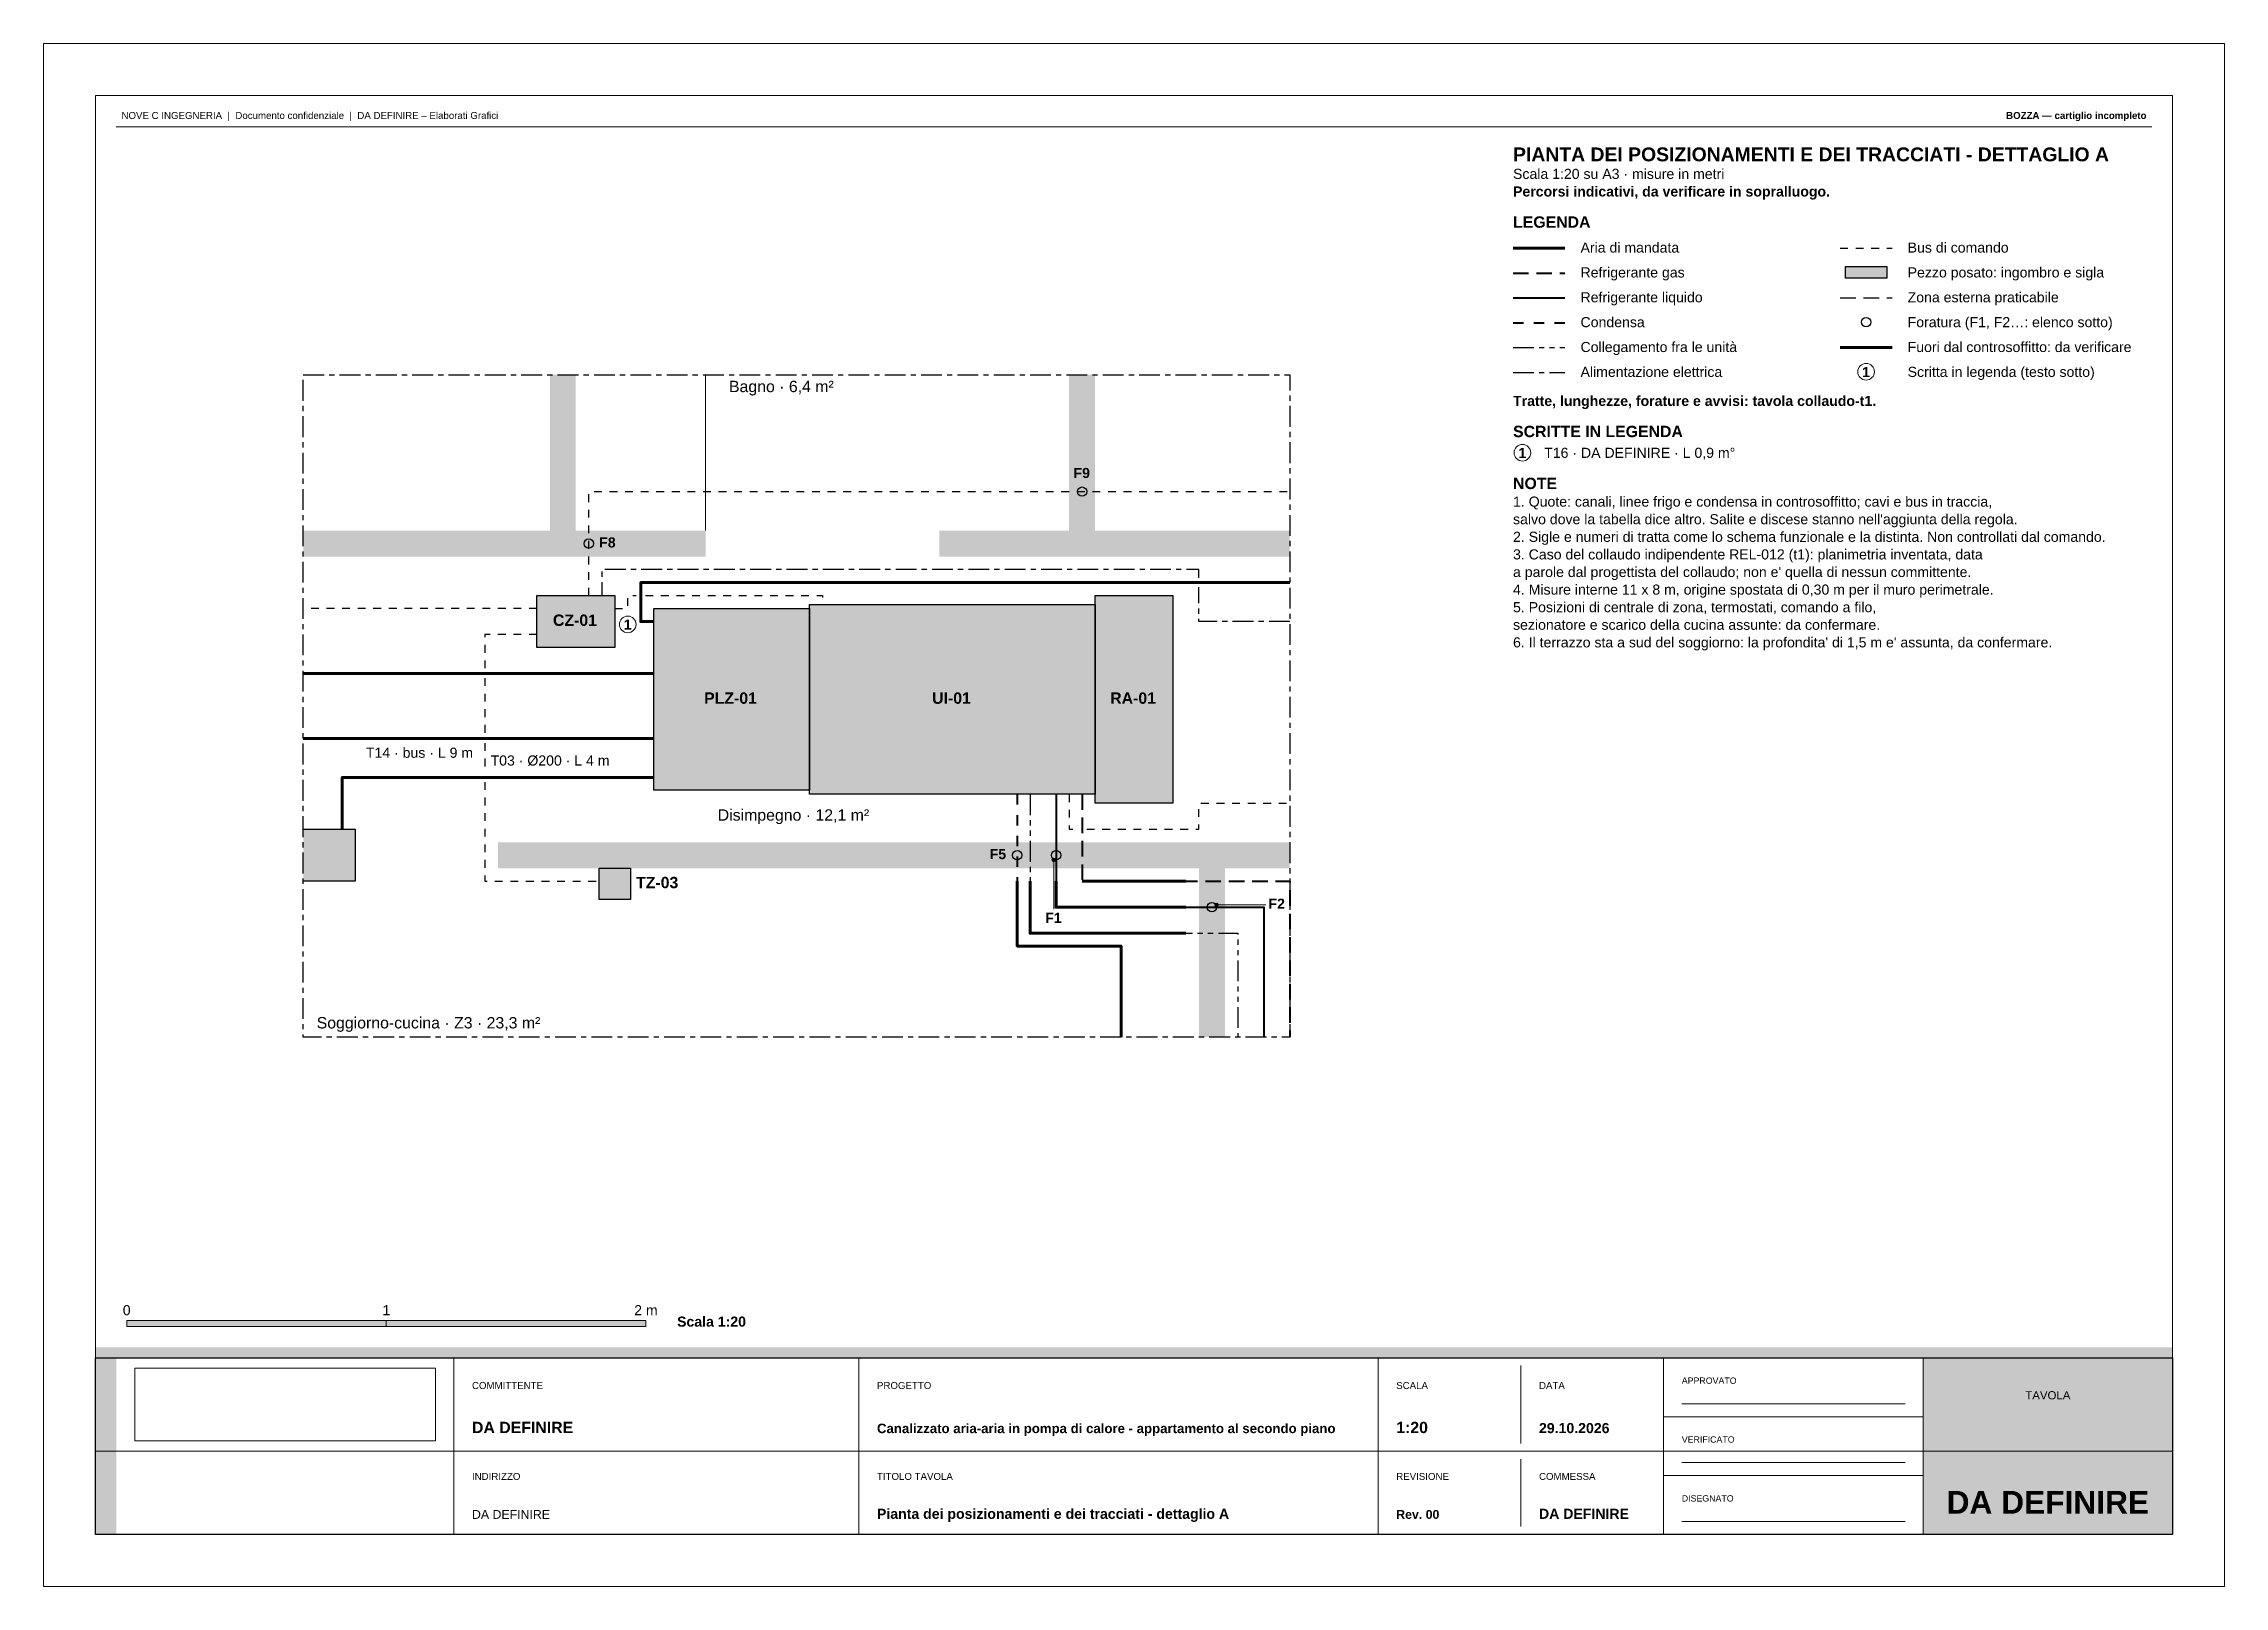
# Paper-space layout 'A3' of a CAD drawing. Header units: millimetres. Extents: x 0 to 420, y 0 to 297.
# The model-space entities are those that its viewports show. They can reach past a viewport. Long polylines and large blocks are cut down to what shows.
import ezdxf
from ezdxf.enums import TextEntityAlignment as Align

# ---------------------------------------------------------------- set-up
doc = ezdxf.new("R2010")
doc.units = ezdxf.units.MM
for name, pattern in [('NOVEC_TRATTO_1P5_1P5', [3, 1.5, -1.5]), ('NOVEC_TRATTO_2_2', [4, 2, -2]), ('NOVEC_TRATTO_3_1P5', [4.5, 3, -1.5]), ('NOVEC_TRATTO_4_1_1_1', [7, 4, -1, 1, -1]), ('NOVEC_TRATTO_4_1_1_1_1_1', [9, 4, -1, 1, -1, 1, -1])]:
    doc.linetypes.add(name, pattern=pattern)
for name, color, linetype, lineweight in [('A-AREA-IDEN', 7, 'Continuous', 18), ('A-DOOR', 7, 'Continuous', 18), ('A-WALL', 7, 'Continuous', 18), ('A-WALL-HOLE', 7, 'Continuous', 18), ('G-ANNO-SCAL', 7, 'Continuous', 18), ('G-ANNO-TTLB', 7, 'Continuous', 18), ('M-ANNO-IDEN', 7, 'Continuous', 18), ('M-ANNO-LEGN', 7, 'Continuous', 18), ('M-ANNO-NCSF', 7, 'Continuous', 18), ('M-EQPM', 7, 'Continuous', 18)]:
    doc.layers.add(name, color=color, linetype=linetype, lineweight=lineweight)
for name, color, linetype, lineweight, true_color in [('E-CTRL-BUS', 160, 'NOVEC_TRATTO_1P5_1P5', 30, 0x2020e0), ('E-POWR-CIRC', 34, 'NOVEC_TRATTO_4_1_1_1', 30, 0x784212), ('E-POWR-LINK', 230, 'NOVEC_TRATTO_4_1_1_1_1_1', 30, 0xe91e63), ('M-CNDS-PIPE', 252, 'NOVEC_TRATTO_2_2', 40, 0x616a6b), ('M-HVAC-SPLY', 134, 'Continuous', 70, 0x148f77), ('M-REFG-GASS', 205, 'NOVEC_TRATTO_3_1P5', 40, 0x6c3483), ('M-REFG-LIQD', 205, 'Continuous', 40, 0x6c3483)]:
    doc.layers.add(name, color=color, linetype=linetype, lineweight=lineweight, true_color=true_color)
doc.layers.add('G-ANNO-NPLT', color=7, linetype='Continuous', lineweight=18, plot=False)
doc.styles.add('NOVEC_ARIAL', font='arial.ttf')
doc.styles.add('NOVEC_ARIAL_GRASSETTO', font='arialbd.ttf')
picture_1 = doc.add_image_def('image1.jpg', size_in_pixel=(2961, 716))

msp = doc.modelspace()

# ---------------------------------------------------------------- hatches: boundary and pattern name
at = {"layer": 'A-WALL', "true_color": 0xb3b3b3}
h = msp.add_hatch(color=9, dxfattribs=at)
h.dxf.hatch_style = 1
h.paths.add_polyline_path([(102.5, 233.25), (102.5, 200.75), (97.5, 200.75), (97.5, 233.25)])
h = msp.add_hatch(color=9, dxfattribs=at)
h.dxf.hatch_style = 1
h.paths.add_polyline_path([(202.5, 233.25), (202.5, 200.75), (197.5, 200.75), (197.5, 233.25)])
h = msp.add_hatch(color=9, dxfattribs=at)
h.dxf.hatch_style = 1
h.paths.add_polyline_path([(50, 203.25), (127.5, 203.25), (127.5, 198.25), (50, 198.25)])
h = msp.add_hatch(color=9, dxfattribs=at)
h.dxf.hatch_style = 1
h.paths.add_polyline_path([(172.5, 203.25), (240, 203.25), (240, 198.25), (172.5, 198.25)])
h = msp.add_hatch(color=9, dxfattribs=at)
h.dxf.hatch_style = 1
h.paths.add_polyline_path([(87.5, 143.25), (240, 143.25), (240, 138.25), (87.5, 138.25)])
h = msp.add_hatch(color=9, dxfattribs=at)
h.dxf.hatch_style = 1
h.paths.add_polyline_path([(227.5, 140.75), (227.5, 105.75), (222.5, 105.75), (222.5, 140.75)])
at = {"layer": 'G-ANNO-SCAL', "true_color": 0x000000}
h = msp.add_hatch(color=250, dxfattribs=at)
h.dxf.hatch_style = 1
h.paths.add_polyline_path([(16, 51.2), (66, 51.2), (66, 50), (16, 50)])
at = {"layer": 'G-ANNO-SCAL', "true_color": 0xffffff}
h = msp.add_hatch(color=255, dxfattribs=at)
h.dxf.hatch_style = 1
h.paths.add_polyline_path([(66, 51.2), (116, 51.2), (116, 50), (66, 50)])
at = {"layer": 'M-ANNO-IDEN', "true_color": 0x000000}
h = msp.add_hatch(color=250, dxfattribs=at)
h.dxf.hatch_style = 1
h.paths.add_polyline_path([(194.2, 139.85, 1), (194.9, 139.85, 1)])
h = msp.add_hatch(color=250, dxfattribs=at)
h.dxf.hatch_style = 1
h.paths.add_polyline_path([(225.55, 131.2, 1), (226.25, 131.2, 1)])
at = {"layer": 'M-ANNO-LEGN', "true_color": 0xffffff}
h = msp.add_hatch(color=255, dxfattribs=at)
h.dxf.hatch_style = 1
h.paths.add_polyline_path([(347, 254.1033), (355, 254.1033), (355, 251.8456), (347, 251.8456)])
at = {"layer": 'M-EQPM', "true_color": 0xffffff}
h = msp.add_hatch(color=255, dxfattribs=at)
h.dxf.hatch_style = 1
h.paths.add_polyline_path([(95, 190.75), (110, 190.75), (110, 180.75), (95, 180.75)])
h = msp.add_hatch(color=255, dxfattribs=at)
h.dxf.hatch_style = 1
h.paths.add_polyline_path([(147.5, 189), (202.5, 189), (202.5, 152.5), (147.5, 152.5)])
h = msp.add_hatch(color=255, dxfattribs=at)
h.dxf.hatch_style = 1
h.paths.add_polyline_path([(202.5, 190.75), (217.5, 190.75), (217.5, 150.75), (202.5, 150.75)])
h = msp.add_hatch(color=255, dxfattribs=at)
h.dxf.hatch_style = 1
h.paths.add_polyline_path([(117.5, 188.25), (147.5, 188.25), (147.5, 153.25), (117.5, 153.25)])
h = msp.add_hatch(color=255, dxfattribs=at)
h.dxf.hatch_style = 1
h.paths.add_polyline_path([(50, 145.75), (60, 145.75), (60, 135.75), (50, 135.75)])
h = msp.add_hatch(color=255, dxfattribs=at)
h.dxf.hatch_style = 1
h.paths.add_polyline_path([(107, 138.25), (113, 138.25), (113, 132.25), (107, 132.25)])

# ---------------------------------------------------------------- linework, layer by layer
at = {"layer": 'A-DOOR', "color": 251, "linetype": 'Continuous', "lineweight": 18, "true_color": 0x555555, "flags": 128}
msp.add_lwpolyline([(127.5, 203.25), (127.5, 233.25)], dxfattribs=at)
at = {"layer": 'A-WALL-HOLE', "color": 250, "lineweight": 25, "true_color": 0x000000}
for centre in [(200, 210.75), (105, 200.75), (187.5, 140.75), (195, 140.75), (225, 130.75)]:
    msp.add_circle(centre, 0.9, dxfattribs=at)
at = {"layer": 'E-CTRL-BUS', "color": 160, "linetype": 'NOVEC_TRATTO_1P5_1P5', "lineweight": 30, "true_color": 0x2020e0, "flags": 128}
for points in [[(105, 190.75), (105, 210.75), (240, 210.75)], [(110, 188.25), (112.5, 188.25), (112.5, 190.75), (114.1, 190.75)], [(115.9, 190.75), (150, 190.75), (150, 189)], [(95, 188.25), (50, 188.25)], [(95, 183.25), (85, 183.25), (85, 176.65)], [(85, 174.85), (85, 164.15)], [(85, 162.35), (85, 156.65)], [(85, 154.85), (85, 135.75), (107, 135.75)], [(197.5, 152.5), (197.5, 145.75), (199.1, 145.75)], [(200.9, 145.75), (222.5, 145.75), (222.5, 150.75), (240, 150.75)]]:
    msp.add_lwpolyline(points, dxfattribs=at)
at = {"layer": 'E-POWR-CIRC', "color": 34, "linetype": 'NOVEC_TRATTO_4_1_1_1', "lineweight": 30, "true_color": 0x784212, "flags": 128}
for points in [[(222.5, 194.15), (222.5, 195.75), (107.5, 195.75), (107.5, 190.75)], [(240, 185.75), (222.5, 185.75), (222.5, 192.35)]]:
    msp.add_lwpolyline(points, dxfattribs=at)
at = {"layer": 'E-POWR-LINK', "color": 230, "linetype": 'NOVEC_TRATTO_4_1_1_1_1_1', "lineweight": 30, "true_color": 0xe91e63, "flags": 128}
msp.add_lwpolyline([(190, 152.5), (190, 125.75), (230, 125.75), (230, 105.75)], dxfattribs=at)
at = {"layer": 'G-ANNO-SCAL', "color": 250, "linetype": 'Continuous', "lineweight": 18, "true_color": 0x000000, "flags": 128}
for points in [[(16, 51.2), (66, 51.2), (66, 50), (16, 50), (16, 51.2)], [(66, 51.2), (116, 51.2), (116, 50), (66, 50), (66, 51.2)]]:
    msp.add_lwpolyline(points, dxfattribs=at)
at = {"layer": 'M-ANNO-IDEN', "color": 250, "linetype": 'NOVEC_TRATTO_4_1_1_1', "lineweight": 25, "true_color": 0x000000, "flags": 128}
msp.add_lwpolyline([(50, 233.25), (240, 233.25), (240, 105.75), (50, 105.75), (50, 233.25)], dxfattribs=at)
at = {"layer": 'M-ANNO-IDEN', "color": 250, "linetype": 'Continuous', "lineweight": 18, "true_color": 0x000000, "flags": 128}
for points in [[(194.55, 139.85), (194.55, 130.35)], [(225.9, 131.2), (235.4, 131.2)]]:
    msp.add_lwpolyline(points, dxfattribs=at)
at = {"layer": 'M-ANNO-IDEN', "color": 250, "lineweight": 20, "true_color": 0x000000}
msp.add_circle((112.5, 185.2), 1.6, dxfattribs=at)
at = {"layer": 'M-ANNO-IDEN', "color": 250, "lineweight": 9, "true_color": 0x000000}
for centre in [(194.55, 139.85), (225.9, 131.2)]:
    msp.add_circle(centre, 0.35, dxfattribs=at)
at = {"layer": 'M-ANNO-LEGN', "color": 134, "linetype": 'Continuous', "lineweight": 70, "true_color": 0x148f77, "flags": 128}
msp.add_lwpolyline([(283, 257.62), (293, 257.62)], dxfattribs=at)
at = {"layer": 'M-ANNO-LEGN', "color": 160, "linetype": 'NOVEC_TRATTO_1P5_1P5', "lineweight": 30, "true_color": 0x2020e0, "flags": 128}
msp.add_lwpolyline([(346, 257.62), (356, 257.62)], dxfattribs=at)
at = {"layer": 'M-ANNO-LEGN', "color": 205, "linetype": 'NOVEC_TRATTO_3_1P5', "lineweight": 40, "true_color": 0x6c3483, "flags": 128}
msp.add_lwpolyline([(283, 252.8333), (293, 252.8333)], dxfattribs=at)
at = {"layer": 'M-ANNO-LEGN', "color": 138, "linetype": 'Continuous', "lineweight": 25, "true_color": 0x1b2631, "flags": 128}
msp.add_lwpolyline([(347, 254.1033), (355, 254.1033), (355, 251.8456), (347, 251.8456), (347, 254.1033)], dxfattribs=at)
at = {"layer": 'M-ANNO-LEGN', "color": 205, "linetype": 'Continuous', "lineweight": 40, "true_color": 0x6c3483, "flags": 128}
msp.add_lwpolyline([(283, 248.0467), (293, 248.0467)], dxfattribs=at)
at = {"layer": 'M-ANNO-LEGN', "color": 65, "linetype": 'NOVEC_TRATTO_3_1P5', "lineweight": 25, "true_color": 0x6b8e23, "flags": 128}
msp.add_lwpolyline([(346, 248.0467), (356, 248.0467)], dxfattribs=at)
at = {"layer": 'M-ANNO-LEGN', "color": 252, "linetype": 'NOVEC_TRATTO_2_2', "lineweight": 40, "true_color": 0x616a6b, "flags": 128}
msp.add_lwpolyline([(283, 243.26), (293, 243.26)], dxfattribs=at)
at = {"layer": 'M-ANNO-LEGN', "color": 230, "linetype": 'NOVEC_TRATTO_4_1_1_1_1_1', "lineweight": 30, "true_color": 0xe91e63, "flags": 128}
msp.add_lwpolyline([(283, 238.4733), (293, 238.4733)], dxfattribs=at)
at = {"layer": 'M-ANNO-LEGN', "color": 31, "linetype": 'Continuous', "lineweight": 211, "true_color": 0xf4c27a, "flags": 128}
msp.add_lwpolyline([(346, 238.4733), (356, 238.4733)], dxfattribs=at)
at = {"layer": 'M-ANNO-LEGN', "color": 34, "linetype": 'NOVEC_TRATTO_4_1_1_1', "lineweight": 30, "true_color": 0x784212, "flags": 128}
msp.add_lwpolyline([(283, 233.6867), (293, 233.6867)], dxfattribs=at)
at = {"layer": 'M-ANNO-LEGN', "color": 250, "lineweight": 25, "true_color": 0x000000}
msp.add_circle((351, 243.4011), 0.9, dxfattribs=at)
at = {"layer": 'M-ANNO-LEGN', "color": 250, "lineweight": 20, "true_color": 0x000000}
for centre in [(351, 233.8278), (284.8, 218.2444)]:
    msp.add_circle(centre, 1.6, dxfattribs=at)
at = {"layer": 'M-ANNO-NCSF', "color": 31, "linetype": 'Continuous', "lineweight": 211, "true_color": 0xf4c27a, "flags": 128}
for points in [[(187.5, 135.75), (187.5, 123.25), (207.5, 123.25), (207.5, 105.75)], [(190, 135.75), (190, 125.75), (220, 125.75)], [(195, 135.75), (195, 130.75), (220, 130.75)], [(200, 135.75), (220, 135.75)]]:
    msp.add_lwpolyline(points, dxfattribs=at)
at = {"layer": 'M-CNDS-PIPE', "color": 252, "linetype": 'NOVEC_TRATTO_2_2', "lineweight": 40, "true_color": 0x616a6b, "flags": 128}
msp.add_lwpolyline([(187.5, 152.5), (187.5, 123.25), (207.5, 123.25), (207.5, 105.75)], dxfattribs=at)
at = {"layer": 'M-EQPM', "color": 138, "linetype": 'Continuous', "lineweight": 25, "true_color": 0x1b2631, "flags": 128}
for points in [[(95, 190.75), (110, 190.75), (110, 180.75), (95, 180.75), (95, 190.75)], [(147.5, 189), (202.5, 189), (202.5, 152.5), (147.5, 152.5), (147.5, 189)], [(202.5, 190.75), (217.5, 190.75), (217.5, 150.75), (202.5, 150.75), (202.5, 190.75)], [(117.5, 188.25), (147.5, 188.25), (147.5, 153.25), (117.5, 153.25), (117.5, 188.25)], [(50, 145.75), (60, 145.75), (60, 135.75), (50, 135.75)], [(107, 138.25), (113, 138.25), (113, 132.25), (107, 132.25), (107, 138.25)]]:
    msp.add_lwpolyline(points, dxfattribs=at)
at = {"layer": 'M-HVAC-SPLY', "color": 134, "linetype": 'Continuous', "lineweight": 70, "true_color": 0x148f77, "flags": 128}
for points in [[(117.5, 185.75), (115, 185.75), (115, 193.25), (240, 193.25)], [(117.5, 175.75), (50, 175.75)], [(117.5, 163.25), (50, 163.25)], [(117.5, 155.75), (57.5, 155.75), (57.5, 145.75)]]:
    msp.add_lwpolyline(points, dxfattribs=at)
at = {"layer": 'M-REFG-GASS', "color": 205, "linetype": 'NOVEC_TRATTO_3_1P5', "lineweight": 40, "true_color": 0x6c3483, "flags": 128}
msp.add_lwpolyline([(200, 152.5), (200, 135.75), (240, 135.75), (240, 105.75)], dxfattribs=at)
at = {"layer": 'M-REFG-LIQD', "color": 205, "linetype": 'Continuous', "lineweight": 40, "true_color": 0x6c3483, "flags": 128}
msp.add_lwpolyline([(195, 152.5), (195, 130.75), (235, 130.75), (235, 105.75)], dxfattribs=at)

# ---------------------------------------------------------------- texts
at = {"layer": 'A-AREA-IDEN', "color": 159, "true_color": 0x1c2e4a, "style": 'NOVEC_ARIAL'}
for s, p in [('Bagno · 6,4 m²', (132, 229.909)), ('Disimpegno · 12,1 m²', (129.827, 147.409)), ('Soggiorno-cucina · Z3 · 23,3 m²', (52.591, 107.409))]:
    msp.add_text(s, height=2.1844, dxfattribs=at).set_placement(p)
at = {"layer": 'G-ANNO-SCAL', "color": 250, "true_color": 0x000000, "style": 'NOVEC_ARIAL'}
for s, p in [('0', (16, 52.2)), ('1', (66, 52.2)), ('2 m', (116, 52.2))]:
    msp.add_text(s, height=1.9417, dxfattribs=at).set_placement(p, align=Align.CENTER)
at = {"layer": 'G-ANNO-SCAL', "color": 250, "true_color": 0x000000, "style": 'NOVEC_ARIAL_GRASSETTO'}
msp.add_text('Scala 1:20', height=1.9417, dxfattribs=at).set_placement((122, 50))
at = {"layer": 'M-ANNO-IDEN', "color": 250, "true_color": 0x000000, "style": 'NOVEC_ARIAL_GRASSETTO'}
for s, height, p in [('F9', 1.9417, (198.353, 213.371)), ('F8', 1.9417, (107, 200.002)), ('CZ-01', 2.1844, (98.09, 184.909)), ('PLZ-01', 2.1844, (127.207, 169.909)), ('UI-01', 2.1844, (171.119, 169.909)), ('RA-01', 2.1844, (205.414, 169.909)), ('F5', 1.9417, (182.206, 140.002)), ('TZ-03', 2.1844, (114.1, 134.409)), ('F2', 1.9417, (235.9, 130.452)), ('F1', 1.9417, (192.903, 127.733))]:
    msp.add_text(s, height=height, dxfattribs=at).set_placement(p)
msp.add_text('1', height=1.9417, dxfattribs=at).set_placement((112.5, 184.184), align=Align.CENTER)
at = {"layer": 'M-ANNO-IDEN', "color": 160, "true_color": 0x2020e0, "style": 'NOVEC_ARIAL'}
msp.add_text('T14 · bus · L 9 m', height=1.9417, dxfattribs=at).set_placement((62.062, 159.518))
at = {"layer": 'M-ANNO-IDEN', "color": 134, "true_color": 0x148f77, "style": 'NOVEC_ARIAL'}
msp.add_text('T03 · Ø200 · L 4 m', height=1.9417, dxfattribs=at).set_placement((86.079, 158.021))
at = {"layer": 'M-ANNO-LEGN', "color": 250, "true_color": 0x000000}
for s, height, style, p in [('Scala 1:20 su A3 · misure in metri', 1.9417, 'NOVEC_ARIAL', (283, 270.9567)), ('PIANTA DEI POSIZIONAMENTI E DEI TRACCIATI - DETTAGLIO A', 2.6698, 'NOVEC_ARIAL_GRASSETTO', (283, 274.3433)), ('Percorsi indicativi, da verificare in sopralluogo.', 1.9417, 'NOVEC_ARIAL_GRASSETTO', (283, 267.57)), ('LEGENDA', 2.1844, 'NOVEC_ARIAL_GRASSETTO', (283, 261.56)), ('Aria di mandata', 1.9417, 'NOVEC_ARIAL', (296, 256.7733)), ('Bus di comando', 1.9417, 'NOVEC_ARIAL', (359, 256.7733)), ('Refrigerante gas', 1.9417, 'NOVEC_ARIAL', (296, 251.9867)), ('Pezzo posato: ingombro e sigla', 1.9417, 'NOVEC_ARIAL', (359, 251.9867)), ('Refrigerante liquido', 1.9417, 'NOVEC_ARIAL', (296, 247.2)), ('Zona esterna praticabile', 1.9417, 'NOVEC_ARIAL', (359, 247.2)), ('Condensa', 1.9417, 'NOVEC_ARIAL', (296, 242.4133)), ('Foratura (F1, F2…: elenco sotto)', 1.9417, 'NOVEC_ARIAL', (359, 242.4133)), ('Collegamento fra le unità', 1.9417, 'NOVEC_ARIAL', (296, 237.6267)), ('Fuori dal controsoffitto: da verificare', 1.9417, 'NOVEC_ARIAL', (359, 237.6267)), ('Alimentazione elettrica', 1.9417, 'NOVEC_ARIAL', (296, 232.84)), ('Scritta in legenda (testo sotto)', 1.9417, 'NOVEC_ARIAL', (359, 232.84)), ('Tratte, lunghezze, forature e avvisi: tavola collaudo-t1.', 1.9417, 'NOVEC_ARIAL_GRASSETTO', (283, 227.2533)), ('SCRITTE IN LEGENDA', 2.1844, 'NOVEC_ARIAL_GRASSETTO', (283, 221.2433)), ('T16 · DA DEFINIRE · L 0,9 m°', 1.9417, 'NOVEC_ARIAL', (289, 217.2567)), ('NOTE', 2.1844, 'NOVEC_ARIAL_GRASSETTO', (283, 211.2467)), ("salvo dove la tabella dice altro. Salite e discese stanno nell'aggiunta della regola.", 1.9417, 'NOVEC_ARIAL', (283, 204.4733)), ('1. Quote: canali, linee frigo e condensa in controsoffitto; cavi e bus in traccia,', 1.9417, 'NOVEC_ARIAL', (283, 207.86)), ('2. Sigle e numeri di tratta come lo schema funzionale e la distinta. Non controllati dal comando.', 1.9417, 'NOVEC_ARIAL', (283, 201.0867)), ('3. Caso del collaudo indipendente REL-012 (t1): planimetria inventata, data', 1.9417, 'NOVEC_ARIAL', (283, 197.7)), ("a parole dal progettista del collaudo; non e' quella di nessun committente.", 1.9417, 'NOVEC_ARIAL', (283, 194.3133)), ('4. Misure interne 11 x 8 m, origine spostata di 0,30 m per il muro perimetrale.', 1.9417, 'NOVEC_ARIAL', (283, 190.9267)), ('5. Posizioni di centrale di zona, termostati, comando a filo,', 1.9417, 'NOVEC_ARIAL', (283, 187.54)), ('sezionatore e scarico della cucina assunte: da confermare.', 1.9417, 'NOVEC_ARIAL', (283, 184.1533)), ("6. Il terrazzo sta a sud del soggiorno: la profondita' di 1,5 m e' assunta, da confermare.", 1.9417, 'NOVEC_ARIAL', (283, 180.7667))]:
    msp.add_text(s, height=height, dxfattribs=dict(at, style=style)).set_placement(p)
at = {"layer": 'M-ANNO-LEGN', "color": 250, "true_color": 0x000000, "style": 'NOVEC_ARIAL_GRASSETTO'}
for p in [(351, 232.8118), (284.8, 217.2284)]:
    msp.add_text('1', height=1.9417, dxfattribs=at).set_placement(p, align=Align.CENTER)

psp = doc.layouts.new('A3')

# ---------------------------------------------------------------- hatches: boundary and pattern name
at = {"layer": 'G-ANNO-TTLB', "true_color": 0x2abfbf}
h = psp.add_hatch(color=133, dxfattribs=at)
h.dxf.hatch_style = 1
h.paths.add_polyline_path([(10, 46), (410, 46), (410, 44), (10, 44)])
at = {"layer": 'G-ANNO-TTLB', "true_color": 0x1c2e4a}
h = psp.add_hatch(color=159, dxfattribs=at)
h.dxf.hatch_style = 1
h.paths.add_polyline_path([(10, 44), (14, 44), (14, 10), (10, 10)])
at = {"layer": 'G-ANNO-TTLB', "true_color": 0x2abfbf}
h = psp.add_hatch(color=133, dxfattribs=at)
h.dxf.hatch_style = 1
h.paths.add_polyline_path([(362, 46), (410, 46), (410, 44), (362, 44)])
at = {"layer": 'G-ANNO-TTLB', "true_color": 0x1c2e4a}
h = psp.add_hatch(color=159, dxfattribs=at)
h.dxf.hatch_style = 1
h.paths.add_polyline_path([(362, 44), (410, 44), (410, 10), (362, 10)])

# ---------------------------------------------------------------- linework, layer by layer
at = {"layer": 'G-ANNO-TTLB', "color": 254, "lineweight": 9, "true_color": 0xe0e0e0}
for p, q in [((14, 281), (406, 281)), ((79, 10), (79, 44)), ((284.5, 27.5), (284.5, 42.5)), ((315.5, 35.167), (358.5, 35.167)), ((312, 32.667), (362, 32.667)), ((284.5, 11.5), (284.5, 24.5)), ((312, 21.333), (362, 21.333)), ((315.5, 23.833), (358.5, 23.833)), ((315.5, 12.5), (358.5, 12.5))]:
    psp.add_line(p, q, dxfattribs=at)
at = {"layer": 'G-ANNO-TTLB', "color": 159, "lineweight": 15, "true_color": 0x1c2e4a}
for p, q in [((79, 10), (79, 44)), ((157, 10), (157, 44)), ((257, 10), (257, 44)), ((312, 10), (312, 44)), ((362, 10), (362, 44))]:
    psp.add_line(p, q, dxfattribs=at)
at = {"layer": 'G-ANNO-TTLB', "color": 254, "lineweight": 15, "true_color": 0xe0e0e0}
psp.add_line((10, 26), (410, 26), dxfattribs=at)
at = {"layer": 'G-ANNO-TTLB', "color": 159, "lineweight": 18, "true_color": 0x1c2e4a}
psp.add_lwpolyline([(10, 287), (410, 287), (410, 10), (10, 10)], close=True, dxfattribs=at)
at = {"layer": 'G-ANNO-TTLB', "color": 159, "lineweight": 30, "true_color": 0x1c2e4a}
psp.add_lwpolyline([(10, 44), (410, 44), (410, 10), (10, 10)], close=True, dxfattribs=at)

# ---------------------------------------------------------------- texts
at = {"layer": 'G-ANNO-TTLB', "color": 253, "true_color": 0x999999, "style": 'NOVEC_ARIAL'}
for s, height, p in [('NOVE C INGEGNERIA  |  Documento confidenziale  |  DA DEFINIRE – Elaborati Grafici', 1.3349, (15, 282.5)), ('COMMITTENTE', 1.3349, (82.5, 38)), ('PROGETTO', 1.3349, (160.5, 38)), ('SCALA', 1.3349, (260.5, 38)), ('DATA', 1.3349, (288, 38)), ('APPROVATO', 1.2136, (315.5, 39)), ('VERIFICATO', 1.2136, (315.5, 27.667)), ('INDIRIZZO', 1.3349, (82.5, 20.5)), ('TITOLO TAVOLA', 1.3349, (160.5, 20.5)), ('REVISIONE', 1.3349, (260.5, 20.5)), ('COMMESSA', 1.3349, (288, 20.5)), ('DISEGNATO', 1.2136, (315.5, 16.333))]:
    psp.add_text(s, height=height, dxfattribs=at).set_placement(p)
at = {"layer": 'G-ANNO-TTLB', "color": 59, "true_color": 0x2d2d2d, "style": 'NOVEC_ARIAL_GRASSETTO'}
psp.add_text('BOZZA — cartiglio incompleto', height=1.3349, dxfattribs=at).set_placement((405, 282.5), align=Align.RIGHT)
at = {"layer": 'G-ANNO-TTLB', "color": 255, "true_color": 0xffffff, "transparency": 33554559, "style": 'NOVEC_ARIAL'}
psp.add_text('TAVOLA', height=1.5777, dxfattribs=at).set_placement((386, 36), align=Align.CENTER)
at = {"layer": 'G-ANNO-TTLB', "color": 59, "true_color": 0x2d2d2d}
for s, height, style, p in [('DA DEFINIRE', 2.1844, 'NOVEC_ARIAL_GRASSETTO', (82.5, 29.5)), ('Canalizzato aria-aria in pompa di calore - appartamento al secondo piano', 1.8203, 'NOVEC_ARIAL_GRASSETTO', (160.5, 29.5)), ('1:20', 2.1844, 'NOVEC_ARIAL_GRASSETTO', (260.5, 29.5)), ('29.10.2026', 1.9417, 'NOVEC_ARIAL_GRASSETTO', (288, 29.5)), ('DA DEFINIRE', 1.6989, 'NOVEC_ARIAL', (82.5, 13)), ('Pianta dei posizionamenti e dei tracciati - dettaglio A', 1.9417, 'NOVEC_ARIAL_GRASSETTO', (160.5, 13)), ('Rev. 00', 1.6989, 'NOVEC_ARIAL_GRASSETTO', (260.5, 13)), ('DA DEFINIRE', 1.9417, 'NOVEC_ARIAL_GRASSETTO', (288, 13))]:
    psp.add_text(s, height=height, dxfattribs=dict(at, style=style)).set_placement(p)
at = {"layer": 'G-ANNO-TTLB', "color": 255, "true_color": 0xffffff, "style": 'NOVEC_ARIAL_GRASSETTO'}
psp.add_text('DA DEFINIRE', height=4.3688, dxfattribs=at).set_placement((386, 14), align=Align.CENTER)

# ---------------------------------------------------------------- pictures from other files: only their frames are drawn
at = {"layer": 'G-ANNO-TTLB'}
image = psp.add_image(picture_1, insert=(17.552, 28), size_in_units=(57.896, 14), dxfattribs=at)

# ---------------------------------------------------------------- viewports
at = {"layer": 'G-ANNO-NPLT'}
psp.add_viewport(center=(210, 148.5), size=(420, 297), view_center_point=(210, 148.5), view_height=297, dxfattribs=at)

doc.saveas('drawing.dxf')
